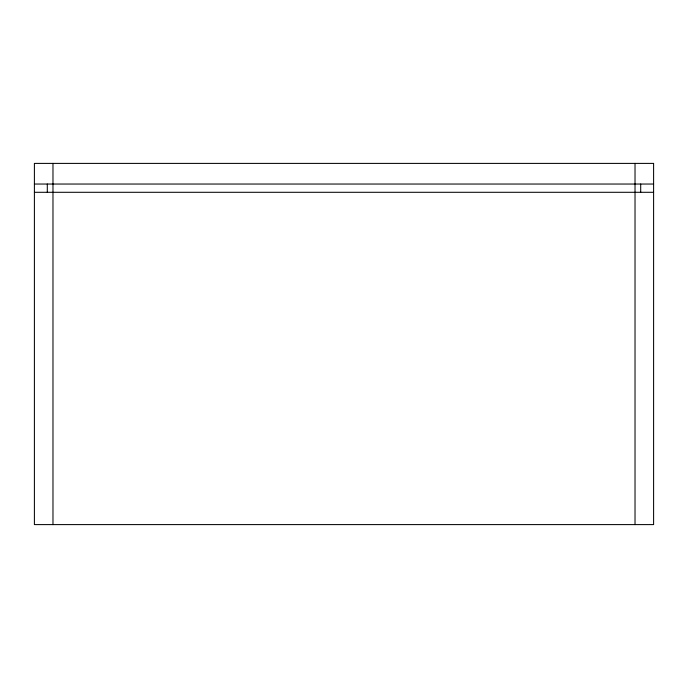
<?xml version="1.0" encoding="UTF-8"?>
<svg xmlns="http://www.w3.org/2000/svg" width="688" height="688" viewBox="0 0 688 688"><rect width="100%" height="100%" fill="white"/><g stroke="black" fill="none" stroke-linecap="round" stroke-linejoin="round"><path stroke-width="1.03" d="M34.4 184.04L653.6 184.04M34.4 192.296L653.6 192.296M640.7 184.04L640.7 192.296M635.024 163.4L635.024 524.6M52.976 163.4L52.976 524.6M47.3 184.04L47.3 192.296M653.6 163.4L34.4 163.4L34.4 524.6L653.6 524.6L653.6 163.4"/></g></svg>
